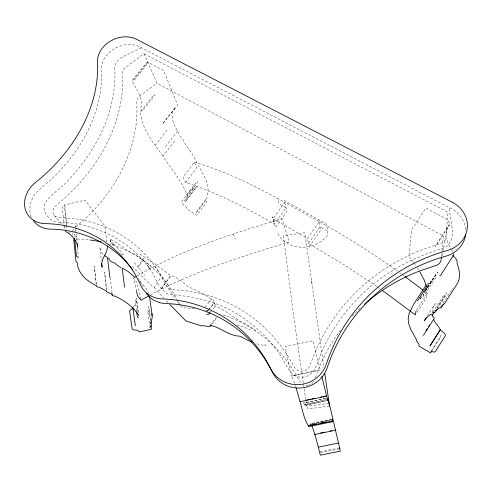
<?xml version="1.0" encoding="UTF-8"?>
<svg xmlns="http://www.w3.org/2000/svg" width="492" height="492" viewBox="0 0 492 492"><rect width="100%" height="100%" fill="white"/><g stroke="black" fill="none" stroke-linecap="round" stroke-linejoin="round"><path stroke-width="0.37" stroke-dasharray="2.46 1.84" d="M305.329 404.012L304.972 405.168L326.442 400.685M441.453 256.523L441.877 251.947M441.945 251.184L443.353 235.92L156.96 83.173L143.984 53.733L125.319 67.539A7.183 5.818 -24.8 0 0 122.606 71.857L122.6 85.602A161.647 125.921 -33.6 0 1 66.525 196.394L54.594 207.027A7.681 6.482 -35.2 0 0 57.09 217.212L70.184 218.251A151.099 131.18 -48 0 1 160.804 275.502L165.404 284.358L175.607 298.915M432.4 312.186L433.686 306.823L435.297 303.552L427.511 315.71M425.494 292.045L427.284 293.441L426.509 297.703L417.05 312.377M442.037 255.52L442.646 252.562M442.794 251.824L445.537 238.534M75.024 231.99L75.467 229.905M74.31 234.057L74.544 237.759M315.304 377.647L319.615 366.3A208.836 190.392 36.1 0 1 341.184 329.277M159.918 278.706L154.107 287.562C145.718 280.981 139.045 272.39 130.903 265.483M431.004 351.325L441.072 335.39L440.598 337.137L432.204 350.433M443.175 303.047L452.634 288.22L452.818 288.478M432.812 312.328L443.932 294.936L444.116 296.977L437.154 307.869M436.982 307.82L446.631 292.715L447.019 293.853L438.194 307.666M427.468 285.532L429.135 282.955L432.136 280.526L427.247 288.091M427.284 287.18L432.726 278.804L435.721 277.746L424.147 295.655M427.487 287.254L435.838 274.345L437.905 272.076L427.308 288.466M427.499 287.488L436.404 273.724M416.416 310.286L427.284 293.441M309.148 246.726L320.581 230.299L318.927 219.813M376.86 286.553L344.763 265.206L308.49 243.417L307.488 238.386L319.21 221.597C346.19 236.572 372.303 253.116 397.407 271.055M308.49 243.417L320.034 226.849L327.543 231.086M319.21 221.597L284.77 202.378L273.042 218.774L307.488 238.386M185.625 182.52L196.751 167.772L194.334 162.2L183.036 177.12L185.625 182.52C216.824 192.649 246.098 207.827 274.53 224.014L286.08 207.821L278.878 203.817L277.463 198.331M165.546 146.653L177.698 130.89M212.077 323.939L217.138 317.432M209.992 325.292L216.418 317.057M167.169 130.036L155.195 145.577L163.055 156.155M205.016 307.168L211.289 299.437L214.475 302.931L208.903 309.732M207.003 311.504L208.411 309.775M208.879 309.204L214.032 302.881L215.293 304.443L215.644 305.686L211.468 310.815M207.507 311.436L208.436 310.304M133.178 306.817L135.226 305.194L136.167 302.365L136.296 300.028L137.932 312.5M76.008 226.738L84.833 219.057A152.582 121.327 -33.9 0 0 136.948 113.59L136.85 100.417A6.777 5.596 -24.9 0 1 139.384 96.291L156.96 83.173M75.085 237.322L76.334 236.369L76.721 240.121M174.666 141.026L162.987 156.21C171.007 168.99 182.108 181.038 187.28 196.007L197.876 181.886L196.757 181.812L186.179 195.896L187.083 197.495L186.314 200.588L196.695 186.739L196.296 187.218L194.703 187.114L184.389 200.871L184.851 202.243L195.121 188.541L192.065 187.882L181.628 201.794C182.298 205.195 186.64 206.253 187.458 209.623L196.88 215.176L206.911 201.665L205.822 199.223L195.724 212.821L196.659 212.47L206.935 198.633L206.634 196.443C211.289 185.982 203.485 175.213 198.817 166.13C196.025 161.29 193.774 156.118 190.552 151.53C187.944 147.901 185.047 144.377 183.252 140.257C182.237 138.27 179.752 137.028 179.537 134.66C174.931 126.53 168.239 116.02 175.57 107.17L162.52 123.935L177.274 105.491L177.483 104.599L163.565 70.473L147.692 62.14L133.455 79.907L133.855 80.731L148.067 62.988L146.302 62.835L131.967 80.737C135.466 88.209 141.807 95.43 141.671 104.347C141.321 106.819 139.341 109.488 142.065 111.389L155.152 94.808L153.479 95.153L140.232 111.899C141.407 124.033 147.834 135.632 155.294 145.361M427.013 284.21L429.135 282.955M137.225 275.914C182.206 249.45 232.329 233.632 282.033 218.731L289.204 242.113C242.033 256.283 194.543 271.03 151.087 294.665M141.339 47.724L122.256 57.103C117.41 59.409 114.046 64.606 114.864 70.061C115.608 89.015 111.616 107.914 104.538 125.448C96.235 145.355 83.984 163.449 69.255 179.156C62.146 187.993 51.34 193.417 45.079 202.876C42.017 208.663 45.455 214.949 50.079 218.688C54.821 223.897 62.699 222.058 68.911 222.987C100.897 226.074 131.469 242.814 150.165 269.136L147.274 265.157C155.263 274.026 156.923 289.062 168.522 294.357C189.402 296.018 210.435 299.708 229.18 309.573C250.945 320.71 269.444 337.85 282.457 358.527C286.75 365.943 290.643 376.872 300.858 377.192C313.945 377.93 317.74 362.899 321.042 353.25C332.807 326.091 351.239 301.953 374.295 283.398C394.928 266.75 419.252 255.471 444.497 247.79C450.549 244.985 452.209 238.11 452.757 232.058L448.999 207.458M325.661 398.397L303.293 403.114L325.655 398.409M326.848 399.479L304.376 404.172L304.407 405.556L326.362 400.986M305.145 404.645L326.417 400.199M331.626 419.239L310.243 423.661L311.067 424.288M331.516 419.584L309.659 424.332M309.997 424.362L319.628 422.37M320.372 422.216L322.592 421.755M323.336 421.607L331.485 419.916M319.862 451.865L338.853 447.991M320.274 452.806L339.093 448.968M305.864 400.457L306.756 406.281L328.896 403.403M329.609 406.097L307.808 408.926L306.756 406.281M88.48 239.868L76.119 238.823M194.801 308.81L183.504 307.635L180.423 305.661M264.45 344.824L266.086 345.292L262.377 345.132L255.834 343.527M194.334 162.2C226.117 171.444 255.926 186.345 284.77 202.378M213.971 305.704C221.486 308.429 228.14 313.041 234.696 317.524C241.271 322.537 249.616 324.788 255.711 330.753M110.891 239.604L116.376 242.365L126.235 249.752L137.526 256.111L151.007 266.037M143.984 53.733L448.034 212.329L445.826 236.554A8.561 7.657 4.6 0 1 441.539 243.134L423.372 249.315A225.275 204.469 34.5 0 0 315.63 351.103L308.945 367.512A8.622 8.376 -15.1 0 1 295.292 368.625L287.426 355.488A161.019 149.353 -59.3 0 0 184.863 290.698L170.552 289.333L167.286 287.26M139.845 254.063L155.232 264.161L170.718 275.797L160.847 289.487L170.724 275.569C176.899 276.744 182.532 281.959 187.267 286.196L198.848 291.535L214.149 300.68M377.456 286.971L379.849 288.632M399.787 272.752L400.98 273.601M402.161 274.45L404.498 276.166M120.688 253.737L123.486 255.945M139.833 281.615L145.632 287.599L148.645 293.127M134.242 262.697L138.357 267.242L144.384 258.122L143.553 258.023L137.76 266.867L144.863 275.292M154.113 287.537L164.057 298.441M168.006 302.537L165.896 300.378M103.043 254.155L100.829 251.061L99.79 246.978L101.45 261.289M54.194 215.373L61.758 223.934M63.782 226.215L66.807 229.635M68.825 231.923L69.833 233.06M149.15 312.365L147.625 310.569L149.74 326.098M413.403 262.298L409.965 257.802L408.981 255.28L411.607 229.61L425.857 208.171L446.693 219.106L446.558 219.789C447.991 220.853 450.715 222.452 449.903 224.555L435.801 246.154L434.996 246.48L449.073 224.936C443.581 232.47 447.037 242.519 451.293 249.77M277.765 233.589C287.925 251.953 316.67 251.326 328.01 234.475L326.577 224.075L284.321 200.527L286.941 211.4L275.508 227.452L272.427 216.701L274.85 223.276M413.852 262.888L416.318 266.35M177.36 301.368L179.986 305.046M154.623 265.981L168.393 285.483M300.661 382.708L293.281 370.347A150.146 140.183 -61.5 0 0 220.342 313.964M417.468 268.042L418.563 269.714M180.066 305.108L177.969 301.621M451.594 250.317L452.64 251.984M177.63 300.975L174.266 294.517A141.358 124.298 -49.1 0 0 109.218 243.927M233.233 234.038L235.299 239.044M294.702 383.342L291.658 375.956L319.505 370.058L291.627 376.275L289.905 369.879L285.206 346.712L312.998 340.747L320.575 371.011M295.397 385.537L296.129 387.979M140.866 299.487L136.887 282.279L133.504 278.078L136.518 291.166M311.11 280.735L312.076 285.231M106.912 241.929L104.771 225.889L85.061 200.127L64.341 204.967L66.561 227.402L67.109 228.024L66.887 225.785M305.753 399.725L303.865 387.253M303.423 384.307L303.755 386.521M303.201 382.825L293.896 317.555L283.349 235.969L304.474 232.734L305.514 237.833L323.865 367.518M150.675 319.714L149.045 307.801L148.387 306.553L150.46 321.922M138.436 312.697L136.493 297.943L135.054 299.124L136.616 311.092M110.233 277.623L112.053 293.103M106.653 289.794L104.587 272.076L106.401 289.462M96.346 284.29L94.335 266.233L96.143 283.896M75.688 227.193L75.534 225.711L75.602 227.113M75.762 227.931L76.076 230.896M76.383 233.86L77.226 242.009M77.502 247.63L78.437 256.639M66.814 225.035L64.882 205.613L62.988 206.646L62.379 207.931L63.985 224.309M64.052 225.053L64.495 229.524M113.388 244.038A12.577 0.738 45.9 0 1 123.843 254.659M236.603 325.077A13.309 2.743 24.7 0 1 250.453 330.089M72.336 235.164A7.22 6.193 -35.7 0 1 72.189 232.378M72.711 230.687A7.22 6.193 -35.7 0 1 73.665 229.124M205.558 310.298A150.146 140.183 -61.5 0 1 211.234 311.491M313.404 381.694A8.044 7.872 -13 0 1 308.982 384.965M308.3 385.144A8.044 7.872 -13 0 1 304.136 384.935M352.254 316.147A208.836 190.392 36.1 0 1 360.138 308.207M31.273 216.751A26.439 22.214 -35.1 0 1 40.695 188.393A146.118 113.185 -33.5 0 0 101.567 70.971A24.698 19.92 -24.9 0 1 113.64 49.108A24.698 19.92 -24.9 0 1 139.943 46.998L450.881 208.436A29.483 26.304 4.1 0 1 465.832 230.607M138.553 278.577A132.662 114.716 -47.7 0 1 139.334 279.905M139.716 280.569A132.662 114.716 -47.7 0 1 143.043 286.947M113.289 243.983L110.011 240.108L110.362 241.898L113.56 245.846L113.289 243.983M110.362 241.898L110.134 239.616L110.362 241.898"/><path stroke-width="0.74" d="M423.434 294.062L423.735 296.295M420.537 298.312L420.316 298.804L421.539 296.916M441.386 257.291L441.244 258.817A8.001 7.232 6 0 1 437.222 265.016L420.242 270.778A208.836 190.392 36.1 0 0 364.541 304.185M332.309 420.555L332.229 419.768M338.391 443.052L318.318 447.154L314.849 434.147M416.017 310.907L415.402 314.929L382.222 290.305M332.364 419.086L332.69 421.183M150.743 323.742L152.213 317.647L151.923 313.601M74.237 238.337L73.763 239.881L75.959 261.264L77.256 263.011C77.945 273.872 87.416 281.424 96.518 285.791M431.804 351.067L430.605 352.967L418.821 346.017L419.135 344.338L416.779 341.393L416.263 339.289L410.414 328.705L408.809 323.908L408.145 319.499L409.012 313.712L413.84 303.97L426.349 284.825M425.851 330.729L427.068 328.828M428.68 326.294L429.491 325.027M443.52 304.087L440.949 308.06L439.251 307.894L437.443 309.683L434.971 310.969M426.281 317.635L424.227 320.833L426.33 318.06L429.092 315.581L430.721 314.456L432.591 314.985L434.288 312.358M437.394 308.921L435.309 312.149L433.354 312.315L432.4 312.974M417.456 300.999L426.632 286.818M424.264 292.494L426.693 288.743M425.617 290.612L426.835 288.718M211.16 325.126L210.059 326.528L209.321 326.768L203.479 325.722L201.246 325.864L185.988 320.95L169.808 304.462M210.078 312.525L208.497 314.437L206.751 314.708M209.992 325.292C220.121 326.996 228.928 336.048 239.991 336.184L249.549 341.196M149.943 327.574L151.37 325.563L150.982 321.946M440.703 306.916L444.799 303.22L456.951 284.155C461.152 277.882 459.522 269.745 456.988 263.165C458.095 260.04 454.719 257.433 452.763 255.477M134.746 277.359L136.604 276.27M148.486 296.049L141.044 300.237L137.686 296.252L136.518 291.166M133.652 308.33L131.247 309.327L129.574 311.073L132.182 329.24L133.787 329.947L137.778 330.243L139.384 331.922L151.468 329.271L150.964 325.593M306.694 399.99L310.397 399.215M311.879 398.907L314.837 398.286M320.753 397.05L322.235 396.743M323.718 396.429L325.938 395.968L325.987 396.281L300.009 401.712L296.129 387.979M300.04 401.386C302.352 409.578 303.933 418.981 308.453 425.875M310.827 425.094L316.731 423.876M320.415 423.114L326.313 421.896M308.232 425.924L332.223 420.967M320.698 432.942L324.357 432.185M330.212 430.986L331.676 430.684M439.688 275.748L440.641 275.237L453.747 254.905L453.772 253.983M423.028 335.163L423.637 335.015L434.159 318.515L433.759 317.358L432.271 316.042L432.265 314.739M138.609 317.635L137.385 316.977L136.708 311.823M78.517 257.396L76.936 256.664L76.401 255.858L74.618 238.515M431.004 351.325L434.258 352.155L435.223 351.743L445.365 335.649L445.192 334.462L443.852 332.746L440.18 329.824L429.934 345.999L440.34 329.689C438.987 326.116 434.7 323.508 433.753 319.265M250.496 341.589L251.861 342.112M106.825 291.27L99.089 287.131L96.893 286.774L96.395 286.153M122.932 268.441L128.049 271.436L134.66 277.242M65.411 231.381C71.408 234.506 76.764 240.268 77.767 247.193L77.385 243.485M121.075 267.593L117.686 265.612L114.857 263.079L110.712 261.492L108.867 258.497M135.884 325.587L135.165 324.837L132.932 307.537M327.838 399.313L328.939 402.813M405.082 276.596L423.102 290.188M108.228 257.986L108.56 258.238M104.605 255.569L107.477 257.507L109.833 277.31M138.824 315.649C133.24 306.571 123.861 300.089 114.384 295.877C113.092 296.209 111.555 295.594 112.145 293.865M327.125 398.133L321.879 376.595M327.143 398.089L327.82 400.679M419.922 271.898L424.245 280.077L426.441 286.621M327.598 399.326L327.807 400.094M312.174 426.386L314.855 434.473L335.39 430.248L335.335 429.928M328.896 403.403L329.609 406.097L324.732 373.403M112.311 295.065C111.666 292.389 107.908 293.472 106.659 291.676M308.619 425.555L308.945 426.582L332.475 421.724L332.211 420.408M329.849 406.054L339.843 448.815M318.336 447.136L320.323 455.18L340.243 451.121L339.578 447.843M332.506 420.906L332.235 419.436M149.58 296.676L152.2 315.618M122.176 268.103L124.599 287.291M107.391 245.932C108.209 253.165 99.796 259.13 102.145 267.31L101.709 263.546M89.993 240.035A141.358 124.298 -49.1 0 1 101.186 241.898M132.594 269.702A132.662 114.716 -47.7 0 0 50.461 229.118A26.439 22.214 -35.1 0 1 33.351 220.607M146.438 293.41A27.927 25.227 -33 0 0 165.945 303.546A141.419 130.86 -58.3 0 1 272.34 372.118A29.704 28.794 -16.1 0 0 301.049 387.973A29.704 28.794 -16.1 0 0 327.254 367.641A203.891 185.164 33.8 0 1 443.864 256.701A29.483 26.304 4.1 0 0 465.635 234.752M452.16 202.175L136.53 39.286A25.061 20.111 -24.8 0 0 109.864 41.463A25.061 20.111 -24.8 0 0 97.582 63.573A148.24 114.199 -33.4 0 1 35.565 182.415A26.851 22.466 -35 0 0 25.092 208.467A26.851 22.466 -35 0 0 45.369 223.639A134.9 116.253 -47.4 0 1 140.448 284.8A28.388 25.566 -32.8 0 0 162.446 298.952A143.935 132.938 -57.8 0 1 270.526 368.477A30.227 29.243 -16.4 0 0 299.72 384.566A30.227 29.243 -16.4 0 0 326.399 363.889A207.839 188.516 33.4 0 1 445.051 251.135A29.987 26.679 3.7 0 0 467.154 229.038A29.987 26.679 3.7 0 0 452.16 202.175"/></g></svg>
